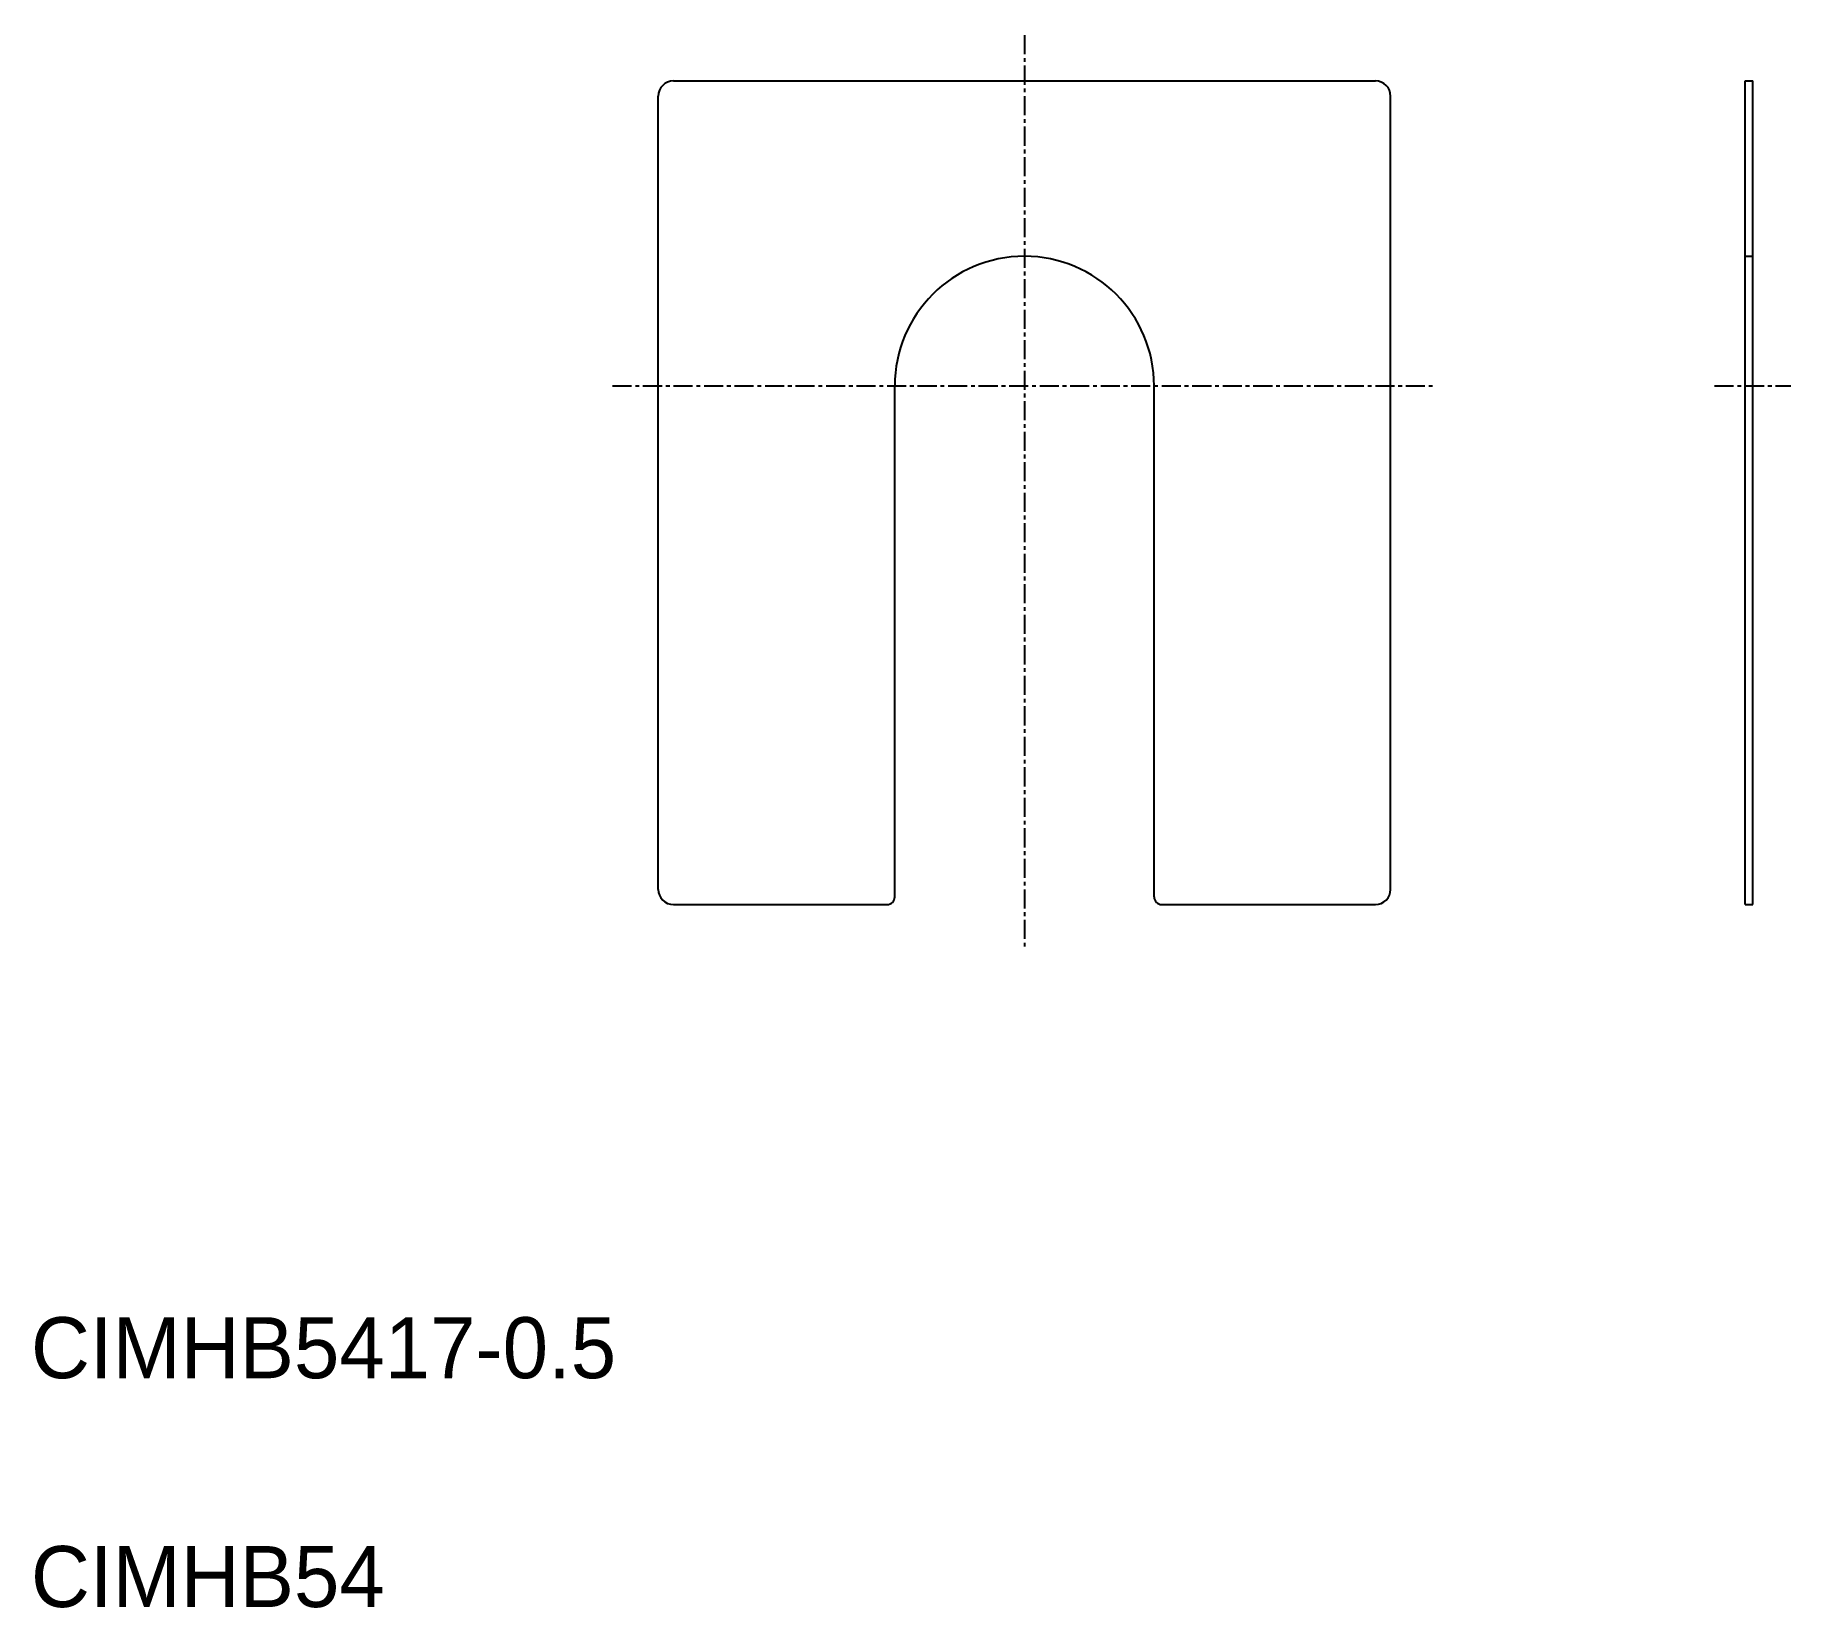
# Model space of a CAD drawing. Extents: x 10 to 125, y 10 to 113.
import ezdxf

# ---------------------------------------------------------------- set-up
doc = ezdxf.new("R2010")
doc.units = 0
doc.linetypes.add('CENTER', pattern=[2, 1.25, -0.25, 0.25, -0.25])
doc.linetypes.add('DASHED', pattern=[0.75, 0.5, -0.25])
doc.layers.get('0').update_dxf_attribs({"linetype": 'CONTINUOUS'})
doc.layers.add('CENTER', color=1, linetype='CENTER')

msp = doc.modelspace()

# ---------------------------------------------------------------- linework, layer by layer
at = {"color": 7, "linetype": 'CONTINUOUS'}
for p, q in [((52.11, 110.05), (98.11, 110.05)), ((122.34, 56.05), (122.34, 110.05)), ((122.34, 110.05), (122.84, 110.05)), ((122.84, 56.05), (122.84, 110.05)), ((51.11, 57.05), (51.11, 109.05)), ((99.11, 57.05), (99.11, 109.05)), ((66.61, 56.55), (66.61, 90.05)), ((83.61, 56.55), (83.61, 90.05)), ((52.11, 56.05), (66.11, 56.05)), ((84.11, 56.05), (98.11, 56.05)), ((122.34, 56.05), (122.84, 56.05))]:
    msp.add_line(p, q, dxfattribs=at)
at = {"color": 3, "linetype": 'DASHED'}
msp.add_line((122.34, 98.55), (122.84, 98.55), dxfattribs=at)
for p, q in [((122.34, 83.05), (122.34, 83.05)), ((122.34, 69.55), (122.34, 69.55))]:
    msp.add_line(p, q)
at = {"color": 7, "linetype": 'CONTINUOUS'}
for centre, radius, start, end in [((52.11, 109.05), 1, 90, 180), ((98.11, 109.05), 1, 0, 90), ((75.11, 90.05), 8.5, 0, 180), ((52.11, 57.05), 1, 180, 270), ((66.11, 56.55), 0.5, 270, 0), ((84.11, 56.55), 0.5, 180, 270), ((98.11, 57.05), 1, 270, 0)]:
    msp.add_arc(centre, radius, start, end, dxfattribs=at)
at = {"layer": 'CENTER', "color": 1, "linetype": 'CENTER'}
for p, q in [((75.11, 113.05), (75.11, 53.05)), ((48.11, 90.05), (102.11, 90.05)), ((120.34, 90.05), (125.34, 90.05))]:
    msp.add_line(p, q, dxfattribs=at)

# ---------------------------------------------------------------- texts
at = {"color": 7, "linetype": 'CONTINUOUS'}
for s, p in [('CIMHB5417-0.5', (10, 25)), ('CIMHB54', (10, 10))]:
    msp.add_text(s, height=4, dxfattribs=at).set_placement(p)

doc.saveas('drawing.dxf')
